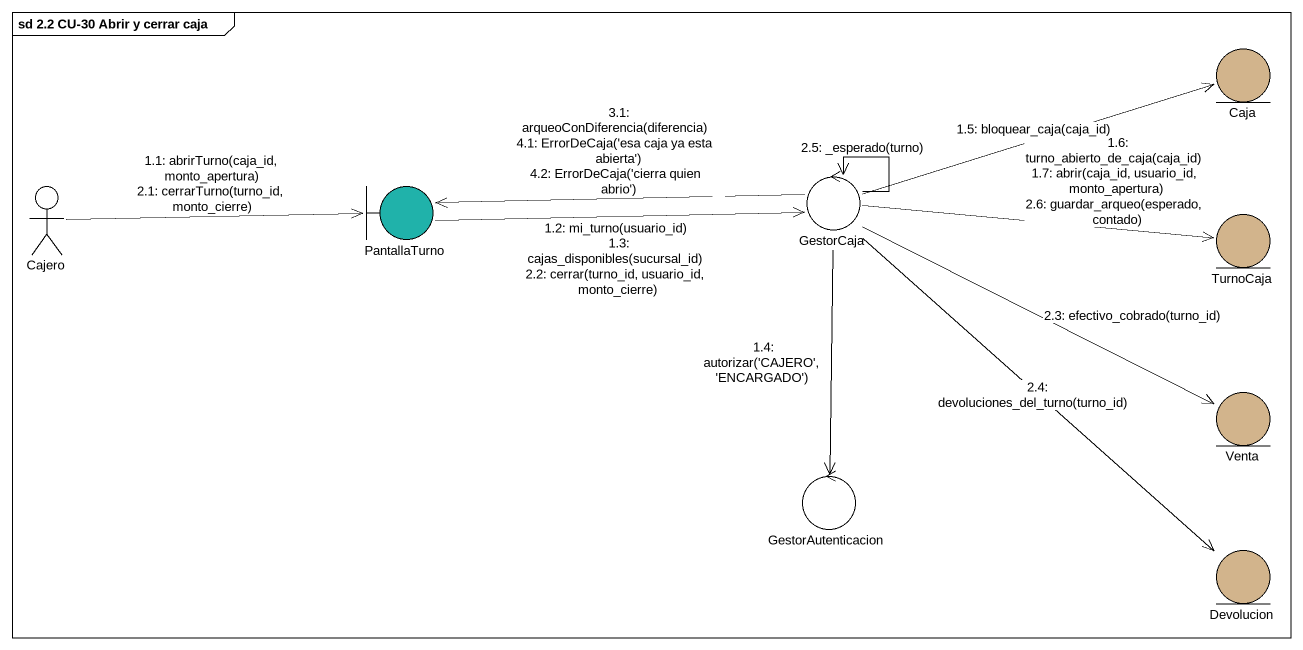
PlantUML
@startuml
mainframe sd 2.2 CU-30 Abrir y cerrar caja
entity Caja #D2B48C
control GestorCaja
actor Cajero
boundary PantallaTurno #20B2AA
entity TurnoCaja #D2B48C
entity Venta #D2B48C
control GestorAutenticacion
entity Devolucion #D2B48C
Cajero -right-> PantallaTurno : 1.1: abrirTurno(caja_id, monto_apertura)\n2.1: cerrarTurno(turno_id, monto_cierre)
PantallaTurno -right-> GestorCaja : 1.2: mi_turno(usuario_id)\n1.3: cajas_disponibles(sucursal_id)\n2.2: cerrar(turno_id, usuario_id, monto_cierre)
GestorCaja --> GestorAutenticacion : 1.4: autorizar('CAJERO','ENCARGADO')
GestorCaja -right-> Caja : 1.5: bloquear_caja(caja_id)
GestorCaja -right-> TurnoCaja : 1.6: turno_abierto_de_caja(caja_id)\n1.7: abrir(caja_id, usuario_id, monto_apertura)\n2.6: guardar_arqueo(esperado, contado)
GestorCaja -right-> Venta : 2.3: efectivo_cobrado(turno_id)
GestorCaja --> Devolucion : 2.4: devoluciones_del_turno(turno_id)
GestorCaja --> GestorCaja : 2.5: _esperado(turno)
GestorCaja -left-> PantallaTurno : 3.1: arqueoConDiferencia(diferencia)\n4.1: ErrorDeCaja('esa caja ya esta abierta')\n4.2: ErrorDeCaja('cierra quien abrio')
@enduml
